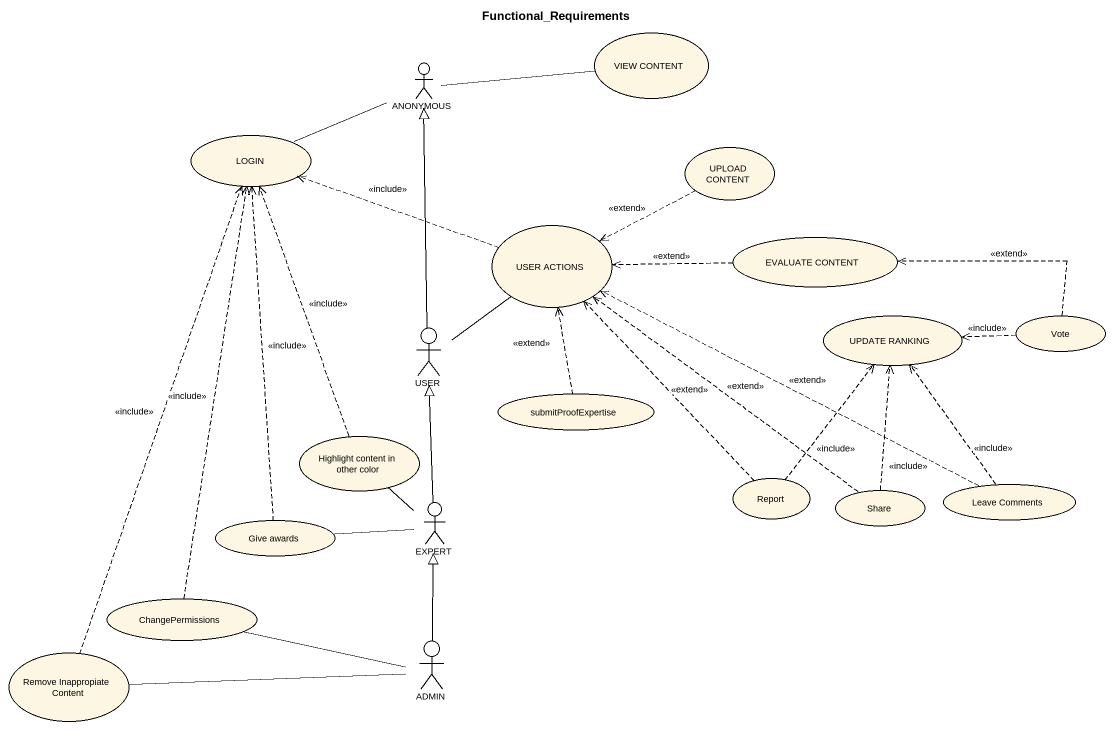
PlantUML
@startuml
title Functional_Requirements
actor ANONYMOUS
usecase "VIEW CONTENT" as VIEW_CONTENT
usecase LOGIN
usecase "UPLOAD CONTENT" as UPLOAD_CONTENT
usecase "USER ACTIONS" as USER_ACTIONS
usecase "EVALUATE CONTENT" as EVALUATE_CONTENT
actor USER
usecase "UPDATE RANKING" as UPDATE_RANKING
usecase Vote
usecase submitProofExpertise
usecase "Highlight content in other color" as Highlight_content_in_other
usecase Report
usecase Share
usecase "Leave Comments" as Leave_Comments
usecase "Give awards" as Give_awards
actor EXPERT
usecase ChangePermissions
actor ADMIN
usecase "Remove Inappropiate Content" as Remove_Inappropiate_Content
ANONYMOUS -right- VIEW_CONTENT
ANONYMOUS -left- LOGIN
UPLOAD_CONTENT .left.> USER_ACTIONS : <<extend>>
USER_ACTIONS .left.> LOGIN : <<include>>
EVALUATE_CONTENT .left.> USER_ACTIONS : <<extend>>
USER -up-|> ANONYMOUS
USER -up- USER_ACTIONS
Vote .left.> EVALUATE_CONTENT : <<extend>>
Vote .left.> UPDATE_RANKING : <<include>>
submitProofExpertise .up.> USER_ACTIONS : <<extend>>
Highlight_content_in_other .up.> LOGIN : <<include>>
Report .up.> USER_ACTIONS : <<extend>>
Report .up.> UPDATE_RANKING : <<include>>
Share .up.> USER_ACTIONS : <<extend>>
Share .up.> UPDATE_RANKING : <<include>>
Leave_Comments .left.> USER_ACTIONS : <<extend>>
Leave_Comments .up.> UPDATE_RANKING : <<include>>
Give_awards .up.> LOGIN : <<include>>
EXPERT -up-|> USER
EXPERT -up- Highlight_content_in_other
EXPERT -left- Give_awards
ChangePermissions .up.> LOGIN : <<include>>
ADMIN -up-|> EXPERT
ADMIN -left- ChangePermissions
ADMIN -left- Remove_Inappropiate_Content
Remove_Inappropiate_Content .up.> LOGIN : <<include>>
@enduml
